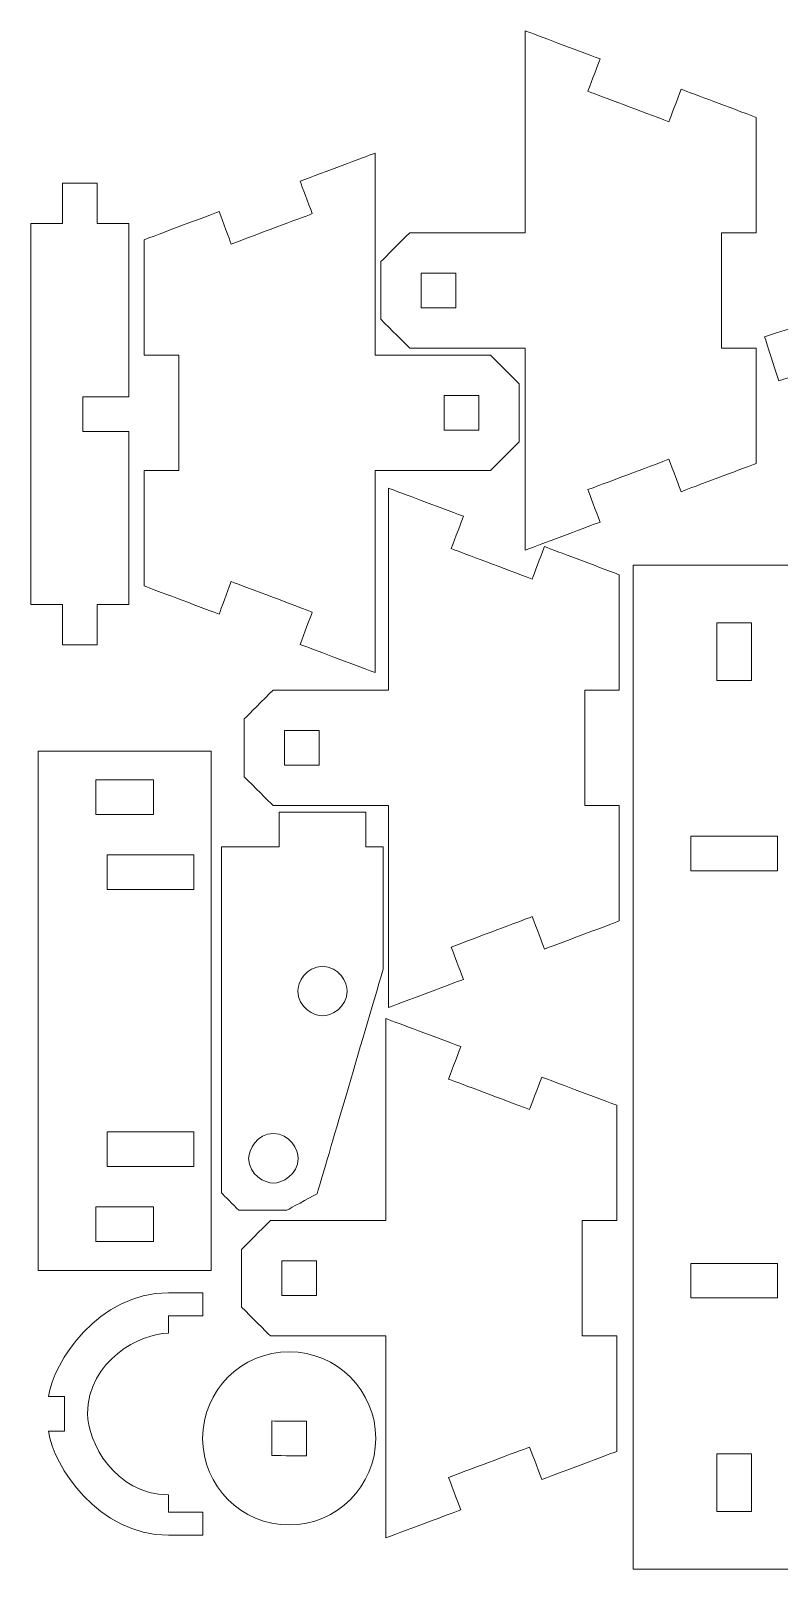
# Model space of a CAD drawing. Header units: millimetres. Extents: x -5059 to 5976, y -2595 to 3315.
# Drawn here: x 1206.8 to 1336.5, y -1948.5 to -1681.9 of the extents above; entities that cross this region are included whole.
import ezdxf

# ---------------------------------------------------------------- set-up
doc = ezdxf.new("R2010")
doc.units = ezdxf.units.MM
doc.header["$MEASUREMENT"] = 0
doc.layers.add('Layer 1', color=7, linetype='Continuous')

msp = doc.modelspace()

# ---------------------------------------------------------------- linework, layer by layer
at = {"layer": 'Layer 1', "color": 250, "lineweight": 9}
msp.add_ellipse((1251.5786, -1925.7976), major_axis=(0, 15), ratio=1, dxfattribs=at)
at = {"layer": 'Layer 1', "color": 18, "lineweight": 9}
for points in [[(1292.4603, -1681.8822), (1292.4603, -1693.5489), (1292.4603, -1711.0489), (1292.4603, -1716.8822)], [(1305.4379, -1686.7488), (1301.112, -1685.1266), (1294.6233, -1682.6933), (1292.4603, -1681.8822)], [(1303.3311, -1692.3668), (1304.0334, -1690.4941), (1305.0868, -1687.6851), (1305.4379, -1686.7488)], [(1317.3761, -1697.6336), (1312.6944, -1695.878), (1305.672, -1693.2446), (1303.3311, -1692.3668)], [(1319.4828, -1692.0157), (1318.7806, -1693.8883), (1317.7272, -1696.6973), (1317.3761, -1697.6336)], [(1332.4603, -1696.8822), (1328.1345, -1695.2601), (1321.6457, -1692.8268), (1319.4828, -1692.0157)], [(1332.4603, -1716.8822), (1332.4603, -1710.2156), (1332.4603, -1700.2156), (1332.4603, -1696.8822)], [(1253.4752, -1707.9559), (1257.8011, -1706.3337), (1264.2898, -1703.9004), (1266.4528, -1703.0893)], [(1266.4528, -1703.0893), (1266.4528, -1714.756), (1266.4528, -1732.256), (1266.4528, -1738.0893)], [(1218.3038, -1708.2983), (1216.3038, -1708.2983), (1213.3038, -1708.2983), (1212.3038, -1708.2983)], [(1212.3038, -1708.2983), (1212.3038, -1710.6316), (1212.3038, -1714.1316), (1212.3038, -1715.2983)], [(1218.3038, -1715.2983), (1218.3038, -1712.9649), (1218.3038, -1709.4649), (1218.3038, -1708.2983)], [(1255.582, -1713.5739), (1254.8797, -1711.7012), (1253.8263, -1708.8922), (1253.4752, -1707.9559)], [(1226.4528, -1718.0893), (1230.7786, -1716.4672), (1237.2674, -1714.0339), (1239.4303, -1713.2228)], [(1239.4303, -1713.2228), (1240.1325, -1715.0954), (1241.1859, -1717.9044), (1241.537, -1718.8407)], [(1241.537, -1718.8407), (1246.2187, -1717.0851), (1253.2411, -1714.4517), (1255.582, -1713.5739)], [(1212.3038, -1715.2983), (1210.4705, -1715.2983), (1207.7205, -1715.2983), (1206.8038, -1715.2983)], [(1206.8038, -1715.2983), (1206.8038, -1737.2983), (1206.8038, -1770.2983), (1206.8038, -1781.2983)], [(1223.8038, -1715.2983), (1221.9705, -1715.2983), (1219.2205, -1715.2983), (1218.3038, -1715.2983)], [(1223.8038, -1745.2983), (1223.8038, -1735.2983), (1223.8038, -1720.2983), (1223.8038, -1715.2983)], [(1226.4528, -1738.0893), (1226.4528, -1731.4227), (1226.4528, -1721.4227), (1226.4528, -1718.0893)], [(1272.4603, -1716.8822), (1270.7937, -1718.5489), (1268.2937, -1721.0489), (1267.4603, -1721.8822)], [(1292.4603, -1716.8822), (1285.7937, -1716.8822), (1275.7937, -1716.8822), (1272.4603, -1716.8822)], [(1326.4603, -1736.8822), (1326.4603, -1730.2156), (1326.4603, -1720.2156), (1326.4603, -1716.8822)], [(1326.4603, -1716.8822), (1328.4603, -1716.8822), (1331.4603, -1716.8822), (1332.4603, -1716.8822)], [(1267.4603, -1721.8822), (1267.4603, -1725.2156), (1267.4603, -1730.2156), (1267.4603, -1731.8822)], [(1274.4603, -1723.8822), (1276.4603, -1723.8822), (1279.4603, -1723.8822), (1280.4603, -1723.8822)], [(1274.4603, -1729.8822), (1274.4603, -1727.8822), (1274.4603, -1724.8822), (1274.4603, -1723.8822)], [(1280.4603, -1723.8822), (1280.4603, -1725.8822), (1280.4603, -1728.8822), (1280.4603, -1729.8822)], [(1280.4603, -1729.8822), (1278.4603, -1729.8822), (1275.4603, -1729.8822), (1274.4603, -1729.8822)], [(1267.4603, -1731.8822), (1269.127, -1733.5489), (1271.627, -1736.0489), (1272.4603, -1736.8822)], [(1333.9542, -1734.918), (1337.3923, -1733.8121), (1342.5495, -1732.1531), (1344.2685, -1731.6001)], [(1336.404, -1742.5337), (1335.5874, -1739.9952), (1334.3625, -1736.1873), (1333.9542, -1734.918)], [(1232.4528, -1738.0893), (1230.4528, -1738.0893), (1227.4528, -1738.0893), (1226.4528, -1738.0893)], [(1232.4528, -1758.0893), (1232.4528, -1751.4227), (1232.4528, -1741.4227), (1232.4528, -1738.0893)], [(1266.4528, -1738.0893), (1273.1194, -1738.0893), (1283.1194, -1738.0893), (1286.4528, -1738.0893)], [(1272.4603, -1736.8822), (1279.127, -1736.8822), (1289.127, -1736.8822), (1292.4603, -1736.8822)], [(1286.4528, -1738.0893), (1288.1194, -1739.756), (1290.6194, -1742.256), (1291.4528, -1743.0893)], [(1292.4603, -1736.8822), (1292.4603, -1748.5489), (1292.4603, -1766.0489), (1292.4603, -1771.8822)], [(1332.4603, -1736.8822), (1330.4603, -1736.8822), (1327.4603, -1736.8822), (1326.4603, -1736.8822)], [(1332.4603, -1756.8822), (1332.4603, -1750.2156), (1332.4603, -1740.2156), (1332.4603, -1736.8822)], [(1346.7184, -1739.2158), (1343.2803, -1740.3218), (1338.1231, -1741.9807), (1336.404, -1742.5337)], [(1291.4528, -1743.0893), (1291.4528, -1746.4227), (1291.4528, -1751.4227), (1291.4528, -1753.0893)], [(1215.8038, -1745.2983), (1215.8038, -1747.2983), (1215.8038, -1750.2983), (1215.8038, -1751.2983)], [(1223.8038, -1745.2983), (1221.1371, -1745.2983), (1217.1371, -1745.2983), (1215.8038, -1745.2983)], [(1278.4528, -1745.0893), (1278.4528, -1747.0893), (1278.4528, -1750.0893), (1278.4528, -1751.0893)], [(1284.4528, -1745.0893), (1282.4528, -1745.0893), (1279.4528, -1745.0893), (1278.4528, -1745.0893)], [(1284.4528, -1751.0893), (1284.4528, -1749.0893), (1284.4528, -1746.0893), (1284.4528, -1745.0893)], [(1215.8038, -1751.2983), (1218.4705, -1751.2983), (1222.4705, -1751.2983), (1223.8038, -1751.2983)], [(1223.8038, -1781.2983), (1223.8038, -1771.2983), (1223.8038, -1756.2983), (1223.8038, -1751.2983)], [(1278.4528, -1751.0893), (1280.4528, -1751.0893), (1283.4528, -1751.0893), (1284.4528, -1751.0893)], [(1291.4528, -1753.0893), (1289.7861, -1754.756), (1287.2861, -1757.256), (1286.4528, -1758.0893)], [(1303.3311, -1761.3977), (1308.0128, -1759.6421), (1315.0353, -1757.0087), (1317.3761, -1756.1308)], [(1317.3761, -1756.1308), (1318.0783, -1758.0035), (1319.1317, -1760.8125), (1319.4828, -1761.7488)], [(1226.4528, -1758.0893), (1228.4528, -1758.0893), (1231.4528, -1758.0893), (1232.4528, -1758.0893)], [(1226.4528, -1778.0893), (1226.4528, -1771.4227), (1226.4528, -1761.4227), (1226.4528, -1758.0893)], [(1286.4528, -1758.0893), (1279.7861, -1758.0893), (1269.7861, -1758.0893), (1266.4528, -1758.0893)], [(1266.4528, -1758.0893), (1266.4528, -1769.756), (1266.4528, -1787.256), (1266.4528, -1793.0893)], [(1319.4828, -1761.7488), (1323.8087, -1760.1266), (1330.2974, -1757.6933), (1332.4603, -1756.8822)], [(1268.777, -1761.1372), (1268.777, -1772.8039), (1268.777, -1790.3039), (1268.777, -1796.1372)], [(1281.7546, -1766.0038), (1277.4287, -1764.3816), (1270.94, -1761.9483), (1268.777, -1761.1372)], [(1305.4379, -1767.0157), (1304.7356, -1765.143), (1303.6823, -1762.334), (1303.3311, -1761.3977)], [(1279.6478, -1771.6218), (1280.3501, -1769.7491), (1281.4035, -1766.9401), (1281.7546, -1766.0038)], [(1292.4603, -1771.8822), (1296.7862, -1770.2601), (1303.275, -1767.8268), (1305.4379, -1767.0157)], [(1293.6928, -1776.8886), (1289.0111, -1775.133), (1281.9887, -1772.4996), (1279.6478, -1771.6218)], [(1295.7995, -1771.2707), (1295.0973, -1773.1433), (1294.0439, -1775.9523), (1293.6928, -1776.8886)], [(1308.777, -1776.1372), (1304.4512, -1774.5151), (1297.9624, -1772.0818), (1295.7995, -1771.2707)], [(1311.1824, -1948.469), (1311.1824, -1890.469), (1311.1824, -1803.469), (1311.1824, -1774.469)], [(1311.1824, -1774.469), (1322.8491, -1774.469), (1340.3491, -1774.469), (1346.1824, -1774.469)], [(1239.4303, -1782.9559), (1235.1044, -1781.3337), (1228.6157, -1778.9004), (1226.4528, -1778.0893)], [(1241.537, -1777.3379), (1240.8348, -1779.2106), (1239.7814, -1782.0196), (1239.4303, -1782.9559)], [(1255.582, -1782.6048), (1250.9003, -1780.8492), (1243.8778, -1778.2158), (1241.537, -1777.3379)], [(1308.777, -1796.1372), (1308.777, -1789.4706), (1308.777, -1779.4706), (1308.777, -1776.1372)], [(1206.8038, -1781.2983), (1208.6371, -1781.2983), (1211.3871, -1781.2983), (1212.3038, -1781.2983)], [(1212.3038, -1781.2983), (1212.3038, -1783.6316), (1212.3038, -1787.1316), (1212.3038, -1788.2983)], [(1218.3038, -1788.2983), (1218.3038, -1785.9649), (1218.3038, -1782.4649), (1218.3038, -1781.2983)], [(1218.3038, -1781.2983), (1220.1371, -1781.2983), (1222.8871, -1781.2983), (1223.8038, -1781.2983)], [(1253.4752, -1788.2228), (1254.1775, -1786.3501), (1255.2308, -1783.5411), (1255.582, -1782.6048)], [(1325.6824, -1784.469), (1325.6824, -1787.8024), (1325.6824, -1792.8024), (1325.6824, -1794.469)], [(1331.6824, -1784.469), (1329.6824, -1784.469), (1326.6824, -1784.469), (1325.6824, -1784.469)], [(1331.6824, -1794.469), (1331.6824, -1791.1357), (1331.6824, -1786.1357), (1331.6824, -1784.469)], [(1212.3038, -1788.2983), (1214.3038, -1788.2983), (1217.3038, -1788.2983), (1218.3038, -1788.2983)], [(1266.4528, -1793.0893), (1262.1269, -1791.4672), (1255.6381, -1789.0339), (1253.4752, -1788.2228)], [(1248.777, -1796.1372), (1247.1104, -1797.8039), (1244.6104, -1800.3039), (1243.777, -1801.1372)], [(1268.777, -1796.1372), (1262.1104, -1796.1372), (1252.1104, -1796.1372), (1248.777, -1796.1372)], [(1302.777, -1816.1372), (1302.777, -1809.4706), (1302.777, -1799.4706), (1302.777, -1796.1372)], [(1302.777, -1796.1372), (1304.777, -1796.1372), (1307.777, -1796.1372), (1308.777, -1796.1372)], [(1325.6824, -1794.469), (1327.6824, -1794.469), (1330.6824, -1794.469), (1331.6824, -1794.469)], [(1243.777, -1801.1372), (1243.777, -1804.4706), (1243.777, -1809.4706), (1243.777, -1811.1372)], [(1250.777, -1803.1372), (1252.777, -1803.1372), (1255.777, -1803.1372), (1256.777, -1803.1372)], [(1250.777, -1809.1372), (1250.777, -1807.1372), (1250.777, -1804.1372), (1250.777, -1803.1372)], [(1256.777, -1803.1372), (1256.777, -1805.1372), (1256.777, -1808.1372), (1256.777, -1809.1372)], [(1208.057, -1896.6905), (1208.057, -1866.6905), (1208.057, -1821.6905), (1208.057, -1806.6905)], [(1208.057, -1806.6905), (1218.057, -1806.6905), (1233.057, -1806.6905), (1238.057, -1806.6905)], [(1238.057, -1806.6905), (1238.057, -1836.6905), (1238.057, -1881.6905), (1238.057, -1896.6905)], [(1256.777, -1809.1372), (1254.777, -1809.1372), (1251.777, -1809.1372), (1250.777, -1809.1372)], [(1218.057, -1811.6905), (1218.057, -1813.6905), (1218.057, -1816.6905), (1218.057, -1817.6905)], [(1228.057, -1811.6905), (1224.7237, -1811.6905), (1219.7237, -1811.6905), (1218.057, -1811.6905)], [(1228.057, -1817.6905), (1228.057, -1815.6905), (1228.057, -1812.6905), (1228.057, -1811.6905)], [(1243.777, -1811.1372), (1245.4437, -1812.8039), (1247.9437, -1815.3039), (1248.777, -1816.1372)], [(1218.057, -1817.6905), (1221.3903, -1817.6905), (1226.3903, -1817.6905), (1228.057, -1817.6905)], [(1248.777, -1816.1372), (1255.4437, -1816.1372), (1265.4437, -1816.1372), (1268.777, -1816.1372)], [(1249.8519, -1817.2956), (1254.8519, -1817.2956), (1262.3519, -1817.2956), (1264.8519, -1817.2956)], [(1249.8519, -1823.2956), (1249.8519, -1821.2956), (1249.8519, -1818.2956), (1249.8519, -1817.2956)], [(1264.8519, -1817.2956), (1264.8519, -1819.2956), (1264.8519, -1822.2956), (1264.8519, -1823.2956)], [(1268.777, -1816.1372), (1268.777, -1827.8039), (1268.777, -1845.3039), (1268.777, -1851.1372)], [(1308.777, -1816.1372), (1306.777, -1816.1372), (1303.777, -1816.1372), (1302.777, -1816.1372)], [(1308.777, -1836.1372), (1308.777, -1829.4706), (1308.777, -1819.4706), (1308.777, -1816.1372)], [(1239.8519, -1823.2956), (1243.1853, -1823.2956), (1248.1853, -1823.2956), (1249.8519, -1823.2956)], [(1239.8519, -1883.2747), (1239.8519, -1863.2816), (1239.8519, -1833.2921), (1239.8519, -1823.2956)], [(1264.8519, -1823.2956), (1265.8519, -1823.2956), (1267.3519, -1823.2956), (1267.8519, -1823.2956)], [(1267.8519, -1823.2956), (1267.8519, -1830.3551), (1267.8519, -1840.9445), (1267.8519, -1844.4743)], [(1321.1824, -1821.469), (1321.1824, -1823.469), (1321.1824, -1826.469), (1321.1824, -1827.469)], [(1336.1824, -1821.469), (1331.1824, -1821.469), (1323.6824, -1821.469), (1321.1824, -1821.469)], [(1336.1824, -1827.469), (1336.1824, -1825.469), (1336.1824, -1822.469), (1336.1824, -1821.469)], [(1220.057, -1824.6905), (1220.057, -1826.6905), (1220.057, -1829.6905), (1220.057, -1830.6905)], [(1235.057, -1824.6905), (1230.057, -1824.6905), (1222.557, -1824.6905), (1220.057, -1824.6905)], [(1235.057, -1830.6905), (1235.057, -1828.6905), (1235.057, -1825.6905), (1235.057, -1824.6905)], [(1321.1824, -1827.469), (1326.1824, -1827.469), (1333.6824, -1827.469), (1336.1824, -1827.469)], [(1220.057, -1830.6905), (1225.057, -1830.6905), (1232.557, -1830.6905), (1235.057, -1830.6905)], [(1279.6478, -1840.6527), (1284.3295, -1838.8971), (1291.352, -1836.2637), (1293.6928, -1835.3858)], [(1293.6928, -1835.3858), (1294.395, -1837.2585), (1295.4484, -1840.0675), (1295.7995, -1841.0038)], [(1295.7995, -1841.0038), (1300.1254, -1839.3816), (1306.6141, -1836.9483), (1308.777, -1836.1372)], [(1281.7546, -1846.2707), (1281.0523, -1844.398), (1279.999, -1841.589), (1279.6478, -1840.6527)], [(1267.8519, -1844.4743), (1264.0465, -1857.4482), (1258.3384, -1876.909), (1256.4357, -1883.396)], [(1268.777, -1851.1372), (1273.1029, -1849.5151), (1279.5917, -1847.0818), (1281.7546, -1846.2707)], [(1268.3211, -1853.0517), (1268.3211, -1864.7184), (1268.3211, -1882.2184), (1268.3211, -1888.0517)], [(1281.2987, -1857.9183), (1276.9728, -1856.2961), (1270.4841, -1853.8628), (1268.3211, -1853.0517)], [(1279.1919, -1863.5363), (1279.8942, -1861.6636), (1280.9476, -1858.8546), (1281.2987, -1857.9183)], [(1295.3436, -1863.1852), (1294.6414, -1865.0578), (1293.588, -1867.8668), (1293.2369, -1868.8031)], [(1308.3211, -1868.0517), (1303.9953, -1866.4296), (1297.5065, -1863.9963), (1295.3436, -1863.1852)], [(1293.2369, -1868.8031), (1288.5552, -1867.0475), (1281.5328, -1864.4141), (1279.1919, -1863.5363)], [(1308.3211, -1888.0517), (1308.3211, -1881.3851), (1308.3211, -1871.3851), (1308.3211, -1868.0517)], [(1220.057, -1872.6905), (1220.057, -1874.6905), (1220.057, -1877.6905), (1220.057, -1878.6905)], [(1235.057, -1872.6905), (1230.057, -1872.6905), (1222.557, -1872.6905), (1220.057, -1872.6905)], [(1235.057, -1878.6905), (1235.057, -1876.6905), (1235.057, -1873.6905), (1235.057, -1872.6905)], [(1220.057, -1878.6905), (1225.057, -1878.6905), (1232.557, -1878.6905), (1235.057, -1878.6905)], [(1242.8519, -1886.2747), (1241.8519, -1885.2747), (1240.3519, -1883.7747), (1239.8519, -1883.2747)], [(1256.4357, -1883.396), (1254.6795, -1884.3555), (1252.0453, -1885.7949), (1251.1673, -1886.2747)], [(1218.057, -1885.6905), (1218.057, -1887.6905), (1218.057, -1890.6905), (1218.057, -1891.6905)], [(1228.057, -1885.6905), (1224.7237, -1885.6905), (1219.7237, -1885.6905), (1218.057, -1885.6905)], [(1228.057, -1891.6905), (1228.057, -1889.6905), (1228.057, -1886.6905), (1228.057, -1885.6905)], [(1251.1673, -1886.2747), (1248.3955, -1886.2747), (1244.2378, -1886.2747), (1242.8519, -1886.2747)], [(1248.3211, -1888.0517), (1246.6545, -1889.7184), (1244.1545, -1892.2184), (1243.3211, -1893.0517)], [(1268.3211, -1888.0517), (1261.6545, -1888.0517), (1251.6545, -1888.0517), (1248.3211, -1888.0517)], [(1302.3211, -1908.0517), (1302.3211, -1901.3851), (1302.3211, -1891.3851), (1302.3211, -1888.0517)], [(1302.3211, -1888.0517), (1304.3211, -1888.0517), (1307.3211, -1888.0517), (1308.3211, -1888.0517)], [(1218.057, -1891.6905), (1221.3903, -1891.6905), (1226.3903, -1891.6905), (1228.057, -1891.6905)], [(1243.3211, -1893.0517), (1243.3211, -1896.3851), (1243.3211, -1901.3851), (1243.3211, -1903.0517)], [(1250.3211, -1895.0517), (1252.3211, -1895.0517), (1255.3211, -1895.0517), (1256.3211, -1895.0517)], [(1250.3211, -1901.0517), (1250.3211, -1899.0517), (1250.3211, -1896.0517), (1250.3211, -1895.0517)], [(1256.3211, -1895.0517), (1256.3211, -1897.0517), (1256.3211, -1900.0517), (1256.3211, -1901.0517)], [(1238.057, -1896.6905), (1228.057, -1896.6905), (1213.057, -1896.6905), (1208.057, -1896.6905)], [(1321.1824, -1895.469), (1321.1824, -1897.469), (1321.1824, -1900.469), (1321.1824, -1901.469)], [(1336.1824, -1895.469), (1331.1824, -1895.469), (1323.6824, -1895.469), (1321.1824, -1895.469)], [(1336.1824, -1901.469), (1336.1824, -1899.469), (1336.1824, -1896.469), (1336.1824, -1895.469)], [(1230.6386, -1900.5643), (1218.5143, -1900.5643), (1210.72, -1912.5643), (1209.854, -1918.5643)], [(1236.6386, -1900.5643), (1234.6386, -1900.5643), (1231.6386, -1900.5643), (1230.6386, -1900.5643)], [(1236.6386, -1904.5643), (1236.6386, -1903.231), (1236.6386, -1901.231), (1236.6386, -1900.5643)], [(1243.3211, -1903.0517), (1244.9878, -1904.7184), (1247.4878, -1907.2184), (1248.3211, -1908.0517)], [(1256.3211, -1901.0517), (1254.3211, -1901.0517), (1251.3211, -1901.0517), (1250.3211, -1901.0517)], [(1321.1824, -1901.469), (1326.1824, -1901.469), (1333.6824, -1901.469), (1336.1824, -1901.469)], [(1230.6386, -1907.5643), (1230.6386, -1906.5643), (1230.6386, -1905.0643), (1230.6386, -1904.5643)], [(1230.6386, -1904.5643), (1232.6386, -1904.5643), (1235.6386, -1904.5643), (1236.6386, -1904.5643)], [(1248.3211, -1908.0517), (1254.9878, -1908.0517), (1264.9878, -1908.0517), (1268.3211, -1908.0517)], [(1268.3211, -1908.0517), (1268.3211, -1919.7184), (1268.3211, -1937.2184), (1268.3211, -1943.0517)], [(1308.3211, -1908.0517), (1306.3211, -1908.0517), (1303.3211, -1908.0517), (1302.3211, -1908.0517)], [(1308.3211, -1928.0517), (1308.3211, -1921.3851), (1308.3211, -1911.3851), (1308.3211, -1908.0517)], [(1209.854, -1918.5643), (1210.7822, -1918.5643), (1212.1745, -1918.5643), (1212.6386, -1918.5643)], [(1212.6386, -1918.5643), (1212.6386, -1920.5643), (1212.6386, -1923.5643), (1212.6386, -1924.5643)], [(1230.6386, -1942.5643), (1218.5143, -1942.5643), (1210.72, -1930.5643), (1209.854, -1924.5643)], [(1209.854, -1924.5643), (1210.7822, -1924.5643), (1212.1745, -1924.5643), (1212.6386, -1924.5643)], [(1248.5945, -1922.7818), (1248.584, -1924.7819), (1248.5682, -1927.7818), (1248.5629, -1928.7818)], [(1254.5945, -1922.8135), (1252.5945, -1922.803), (1249.5945, -1922.7871), (1248.5945, -1922.7818)], [(1254.5628, -1928.8134), (1254.5733, -1926.8135), (1254.5892, -1923.8135), (1254.5945, -1922.8135)], [(1279.1919, -1932.5672), (1283.8736, -1930.8116), (1290.8961, -1928.1782), (1293.2369, -1927.3003)], [(1293.2369, -1927.3003), (1293.9391, -1929.173), (1294.9925, -1931.982), (1295.3436, -1932.9183)], [(1248.5629, -1928.7818), (1250.5629, -1928.7923), (1253.5627, -1928.8082), (1254.5628, -1928.8134)], [(1295.3436, -1932.9183), (1299.6695, -1931.2961), (1306.1582, -1928.8628), (1308.3211, -1928.0517)], [(1325.6824, -1928.469), (1325.6824, -1931.8024), (1325.6824, -1936.8024), (1325.6824, -1938.469)], [(1331.6824, -1928.469), (1329.6824, -1928.469), (1326.6824, -1928.469), (1325.6824, -1928.469)], [(1331.6824, -1938.469), (1331.6824, -1935.1357), (1331.6824, -1930.1357), (1331.6824, -1928.469)], [(1281.2987, -1938.1852), (1280.5964, -1936.3125), (1279.5431, -1933.5035), (1279.1919, -1932.5672)], [(1230.6386, -1935.5643), (1230.6386, -1936.5643), (1230.6386, -1938.0643), (1230.6386, -1938.5643)], [(1230.6386, -1938.5643), (1232.6386, -1938.5643), (1235.6386, -1938.5643), (1236.6386, -1938.5643)], [(1236.6386, -1938.5643), (1236.6386, -1939.8976), (1236.6386, -1941.8976), (1236.6386, -1942.5643)], [(1268.3211, -1943.0517), (1272.647, -1941.4296), (1279.1358, -1938.9963), (1281.2987, -1938.1852)], [(1325.6824, -1938.469), (1327.6824, -1938.469), (1330.6824, -1938.469), (1331.6824, -1938.469)], [(1236.6386, -1942.5643), (1234.6386, -1942.5643), (1231.6386, -1942.5643), (1230.6386, -1942.5643)], [(1346.1824, -1948.469), (1334.5158, -1948.469), (1317.0158, -1948.469), (1311.1824, -1948.469)]]:
    msp.add_open_spline(points, degree=3, dxfattribs=at)
for points in [[(1257.3519, -1843.9956), (1254.4853, -1843.9956), (1253.0519, -1846.8622), (1253.0519, -1848.2956), (1253.0519, -1848.2956), (1253.0519, -1851.1622), (1255.9186, -1852.5956), (1257.3519, -1852.5956)], [(1257.3519, -1843.9956), (1260.2186, -1843.9956), (1261.6519, -1846.8622), (1261.6519, -1848.2956), (1261.6519, -1848.2956), (1261.6519, -1851.1622), (1258.7853, -1852.5956), (1257.3519, -1852.5956)], [(1248.8519, -1872.9747), (1245.9853, -1872.9747), (1244.5519, -1875.8413), (1244.5519, -1877.2747), (1244.5519, -1877.2747), (1244.5519, -1880.1413), (1247.4186, -1881.5747), (1248.8519, -1881.5747)], [(1248.8519, -1872.9747), (1251.7186, -1872.9747), (1253.1519, -1875.8413), (1253.1519, -1877.2747), (1253.1519, -1877.2747), (1253.1519, -1880.1413), (1250.2853, -1881.5747), (1248.8519, -1881.5747)], [(1230.6386, -1935.5643), (1221.3053, -1935.5643), (1216.6386, -1926.231), (1216.6386, -1921.5643), (1216.6386, -1921.5643), (1216.6386, -1912.231), (1225.9719, -1907.5643), (1230.6386, -1907.5643)]]:
    msp.add_open_spline(points, degree=3, knots=[0, 0, 0, 0, 0.33333333, 0.33333333, 0.33333333, 0.33333333, 1, 1, 1, 1], dxfattribs=at)

doc.saveas('drawing.dxf')
